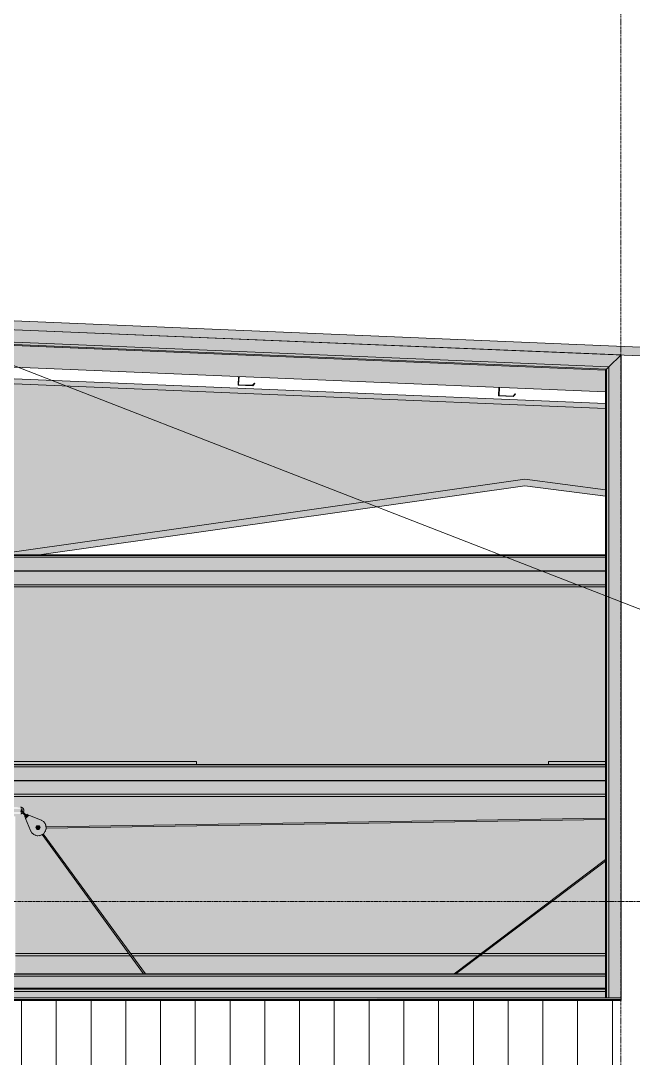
# Model space of a CAD drawing. Header units: inches. Extents: x 21380 to 98133, y -290 to 853.
# Drawn here: x 27913.9 to 28054.9, y 225.6 to 464.6 of the extents above; entities that cross this region are included whole.
import ezdxf

# ---------------------------------------------------------------- set-up
doc = ezdxf.new("R2010")
doc.units = ezdxf.units.IN
doc.header["$MEASUREMENT"] = 0
doc.linetypes.add('Grid Line 1_2_', pattern=[0.875, 0.5, -0.125, 0.125, -0.125])
doc.linetypes.add('Hidden 1_8_', pattern=[0.1875, 0.125, -0.0625])
for name, color, linetype, lineweight in [('A-ANNO-IDEN', 131, 'Continuous', 9), ('A-CLNG', 13, 'Continuous', 9), ('A-FLOR-LEVL', 51, 'Continuous', 9), ('A-GLAZ-CWMG', 51, 'Continuous', 9), ('A-ROOF', 132, 'Continuous', 9), ('A-WALL', 113, 'Continuous', 9), ('A-WALL-PATT', 111, 'Continuous', 25), ('I-WALL', 2, 'Continuous', 9), ('Q-SPCQ', 91, 'Continuous', 9), ('S-BEAM', 12, 'Continuous', 9), ('S-GRID', 1, 'Continuous', 9)]:
    doc.layers.add(name, color=color, linetype=linetype, lineweight=lineweight)

# ---------------------------------------------------------------- blocks, each defined once
blk = doc.blocks.new('Basketball_Backstop-Performance_Sports_Systems-3103-Ceiling_Hung - 27_-0_ to 27_-11 7_8_-652462-Building Section - North_South looking East _ Clinic')
at = {"layer": 'Q-SPCQ'}
h = blk.add_hatch(color=256, dxfattribs=at)
h.paths.add_polyline_path([(21191.43, 293.29), (21239.19, 293.31), (21239.21, 294), (21191.43, 293.94), (21191.43, 293.49)], flags=0)
h.paths.add_polyline_path([(21286.14, 293.29), (21287.43, 293.29), (21287.43, 294), (21239.65, 293.94), (21239.65, 293.53), (21239.68, 293.29), (21281.3, 293.29)], flags=0)
for points in [[(21378.13, 293.29), (21381.56, 293.29), (21381.56, 294), (21368.43, 293.94), (21368.45, 293.29), (21373.29, 293.29)], [(21248.27, 281.04), (21248.45, 281.22), (21248.06, 281.53), (21247.91, 281.39), (21248.21, 281.09)], [(21248.45, 281.22), (21248.64, 281.41), (21248.23, 281.71), (21248.1, 281.58), (21248.18, 281.5)], [(21251.04, 278.53), (21251.05, 278.53), (21251.14, 278.62), (21251.04, 278.94), (21250.86, 278.99), (21250.68, 278.75), (21250.8, 278.53)], [(21346.79, 245.04), (21347.14, 245.04), (21381.56, 271.13), (21381.56, 271.37), (21346.77, 245.04)]]:
    blk.add_hatch(color=256, dxfattribs=at).paths.add_polyline_path(points, flags=0)
h = blk.add_hatch(color=256, dxfattribs=at)
h.paths.add_polyline_path([(21251.02, 276.88), (21251.47, 276.96), (21251.89, 277.14), (21252.25, 277.42), (21252.54, 277.79), (21252.72, 278.21), (21252.8, 278.66), (21252.77, 279.12), (21252.62, 279.56), (21252.25, 280.06), (21252.04, 280.26), (21251.14, 280.69), (21248.85, 281.62), (21248.06, 280.83), (21249.42, 277.64), (21249.83, 277.24), (21250.12, 277.06), (21250.56, 276.91)], flags=0)
h.paths.add_polyline_path([(21250.68, 278.31), (21250.8, 278.5), (21250.7, 278.5), (21250.68, 278.39)], flags=0)
h.paths.add_polyline_path([(21250.68, 279.19), (21250.78, 278.99), (21250.83, 279.07), (21250.71, 279.16)], flags=0)
h.paths.add_polyline_path([(21251.43, 278.75), (21251.2, 278.82), (21251.26, 278.68), (21251.41, 278.74)], flags=0)
h.paths.add_polyline_path([(21251.18, 278.31), (21251.1, 278.53), (21251.04, 278.42), (21251.14, 278.34)], flags=0)
h.paths.add_polyline_path([(21250.68, 278.31), (21250.42, 278.75), (21250.71, 279.19), (21251.2, 279.16), (21251.39, 278.68), (21251.12, 278.31), (21250.7, 278.31)], flags=0)
h.paths.add_polyline_path([(21250.67, 278.64), (21250.67, 278.86), (21250.48, 278.73), (21250.62, 278.66)], flags=0)
h.paths.add_polyline_path([(21251.15, 278.92), (21251.13, 279.15), (21251.04, 279), (21251.14, 278.93)], flags=0)
h = blk.add_hatch(color=256, dxfattribs=at)
h.paths.add_polyline_path([(21252.79, 278.62), (21381.56, 280.66), (21381.52, 280.9), (21252.79, 278.86), (21252.79, 278.63)], flags=0)
h.paths.add_polyline_path([(21251.16, 278.63), (21251.2, 278.71), (21251.14, 278.91), (21251.12, 278.82), (21251.16, 278.64)], flags=0)
h = blk.add_hatch(color=256, dxfattribs=at)
h.paths.add_polyline_path([(21251.04, 278.31), (21251.18, 278.31), (21250.93, 278.5), (21250.68, 278.31)], flags=0)
h.paths.add_polyline_path([(21251.18, 278.31), (21251.43, 278.75), (21251.14, 278.62), (21251.15, 278.53)], flags=0)
h.paths.add_polyline_path([(21250.68, 278.31), (21250.68, 278.64), (21250.47, 278.66)], flags=0)
h.paths.add_polyline_path([(21250.68, 279.19), (21250.93, 279), (21251.18, 279.19)], flags=0)
h.paths.add_polyline_path([(21250.42, 278.75), (21250.71, 278.93), (21250.68, 279.19), (21250.56, 278.99)], flags=0)
h.paths.add_polyline_path([(21251.43, 278.75), (21251.17, 279.06), (21251.14, 278.87), (21251.32, 278.8)], flags=0)
h = blk.add_hatch(color=256, dxfattribs=at)
h.paths.add_polyline_path([(21275.47, 245.04), (21275.64, 245.04), (21252.08, 277.29), (21251.92, 277.13), (21275.35, 245.04), (21275.44, 245.04)], flags=0)
h.paths.add_polyline_path([(21250.96, 278.47), (21251.15, 278.58), (21251.07, 278.55), (21250.95, 278.53), (21250.96, 278.48)], flags=0)
for p, q in [((21287.43, 294), (21239.49, 294)), ((21287.43, 294), (21287.43, 293.3)), ((21381.56, 294), (21368.43, 294)), ((21368.43, 293.3), (21368.43, 294)), ((21247.83, 281.31), (21248.19, 280.96)), ((21247.91, 281.39), (21248.1, 281.58)), ((21248.06, 280.83), (21248.85, 281.62)), ((21248.06, 280.83), (21249.19, 278.04)), ((21248.1, 281.58), (21248.29, 281.77)), ((21248.72, 281.49), (21248.36, 281.84)), ((21251.64, 280.49), (21248.85, 281.62)), ((21381.56, 280.9), (21252.78, 278.93)), ((21252.79, 278.62), (21381.56, 280.59)), ((21250.68, 279.19), (21250.42, 278.75)), ((21250.42, 278.75), (21250.68, 278.31)), ((21251.18, 279.19), (21250.68, 279.19)), ((21250.68, 278.31), (21251.18, 278.31)), ((21250.8, 278.9), (21250.71, 278.9)), ((21251.43, 278.75), (21251.18, 279.19)), ((21251.18, 278.31), (21251.43, 278.75)), ((21275.64, 245.04), (21252.15, 277.34)), ((21251.9, 277.15), (21275.25, 245.04)), ((21381.56, 271.37), (21346.73, 245.04)), ((21347.14, 245.04), (21381.56, 271.05))]:
    blk.add_line(p, q, dxfattribs=at)
at = {"layer": 'Q-SPCQ', "flags": 128}
for points in [[(21247.68, 282.69), (21247.68, 282.72), (21247.68, 282.75), (21247.67, 282.78), (21247.67, 282.81), (21247.66, 282.84), (21247.66, 282.87), (21247.65, 282.89), (21247.64, 282.92), (21247.63, 282.95), (21247.62, 282.98), (21247.61, 283.01), (21247.59, 283.03), (21247.58, 283.06), (21247.56, 283.09), (21247.55, 283.11), (21247.53, 283.14), (21247.51, 283.16), (21247.49, 283.18), (21247.47, 283.2), (21247.45, 283.23), (21247.43, 283.25), (21247.41, 283.27), (21247.38, 283.28), (21247.36, 283.3), (21247.33, 283.32), (21247.31, 283.33), (21247.28, 283.35), (21247.25, 283.36), (21247.23, 283.38), (21247.2, 283.39), (21247.17, 283.4), (21247.14, 283.41), (21247.11, 283.41), (21247.08, 283.42), (21247.06, 283.43), (21247.03, 283.43), (21247, 283.43), (21246.97, 283.44), (21246.94, 283.44)], [(21246.96, 283.06), (21246.97, 283.06), (21246.99, 283.06), (21247, 283.06), (21247.02, 283.05), (21247.03, 283.05), (21247.05, 283.04), (21247.06, 283.04), (21247.07, 283.03), (21247.09, 283.03), (21247.1, 283.02), (21247.11, 283.01), (21247.13, 283.01), (21247.14, 283), (21247.15, 282.99), (21247.16, 282.98), (21247.18, 282.97), (21247.19, 282.96), (21247.2, 282.95), (21247.21, 282.94), (21247.22, 282.93), (21247.23, 282.91), (21247.24, 282.9), (21247.24, 282.89), (21247.25, 282.88), (21247.26, 282.86), (21247.27, 282.85), (21247.27, 282.84), (21247.28, 282.82), (21247.28, 282.81), (21247.29, 282.8), (21247.29, 282.78), (21247.29, 282.77), (21247.3, 282.75), (21247.3, 282.74), (21247.3, 282.72), (21247.3, 282.71), (21247.3, 282.69), (21247.3, 282.69)], [(21246.96, 281.94), (21246.99, 281.94), (21247.02, 281.94), (21247.05, 281.95), (21247.08, 281.95), (21247.11, 281.96), (21247.14, 281.97), (21247.16, 281.98), (21247.19, 281.99), (21247.22, 282), (21247.25, 282.01), (21247.27, 282.02), (21247.3, 282.04), (21247.33, 282.05), (21247.35, 282.07), (21247.38, 282.09), (21247.4, 282.1), (21247.42, 282.12), (21247.44, 282.14), (21247.47, 282.16), (21247.49, 282.19), (21247.51, 282.21), (21247.52, 282.23), (21247.54, 282.26), (21247.56, 282.28), (21247.57, 282.31), (21247.59, 282.33), (21247.6, 282.36), (21247.62, 282.39), (21247.63, 282.42), (21247.64, 282.44), (21247.65, 282.47), (21247.65, 282.5), (21247.66, 282.53), (21247.67, 282.56), (21247.67, 282.59), (21247.67, 282.62), (21247.68, 282.65), (21247.68, 282.68), (21247.68, 282.69)], [(21247.3, 282.69), (21247.3, 282.67), (21247.3, 282.66), (21247.3, 282.64), (21247.3, 282.63), (21247.3, 282.61), (21247.29, 282.6), (21247.29, 282.58), (21247.28, 282.57), (21247.28, 282.56), (21247.27, 282.54), (21247.27, 282.53), (21247.26, 282.51), (21247.25, 282.5), (21247.25, 282.49), (21247.24, 282.48), (21247.23, 282.46), (21247.22, 282.45), (21247.21, 282.44), (21247.2, 282.43), (21247.19, 282.42), (21247.18, 282.41), (21247.17, 282.4), (21247.15, 282.39), (21247.14, 282.38), (21247.13, 282.37), (21247.12, 282.36), (21247.1, 282.36), (21247.09, 282.35), (21247.08, 282.34), (21247.06, 282.34), (21247.05, 282.33), (21247.04, 282.33), (21247.02, 282.32), (21247.01, 282.32), (21246.99, 282.32), (21246.98, 282.32), (21246.96, 282.31)], [(21247.04, 282.46), (21247.04, 282.47), (21247.03, 282.47), (21247.03, 282.47), (21247.03, 282.48), (21247.02, 282.48), (21247.02, 282.49), (21247.02, 282.49), (21247.02, 282.49), (21247.01, 282.5), (21247.01, 282.5), (21247.01, 282.51), (21247.01, 282.51), (21247.01, 282.52), (21247.01, 282.52), (21247, 282.53), (21247, 282.53), (21247, 282.54), (21247, 282.54), (21247, 282.55), (21247, 282.55), (21247, 282.56), (21247, 282.56), (21247, 282.57), (21247, 282.57), (21247, 282.58), (21247.01, 282.58), (21247.01, 282.59), (21247.01, 282.59), (21247.01, 282.6), (21247.01, 282.6), (21247.01, 282.61), (21247.02, 282.61), (21247.02, 282.61), (21247.02, 282.62), (21247.02, 282.62), (21247.03, 282.63), (21247.03, 282.63), (21247.03, 282.63), (21247.04, 282.64), (21247.04, 282.64)], [(21247.04, 282.64), (21247.04, 282.64), (21247.05, 282.65), (21247.05, 282.65), (21247.05, 282.65), (21247.06, 282.65), (21247.06, 282.66), (21247.07, 282.66), (21247.07, 282.66), (21247.08, 282.66), (21247.08, 282.67), (21247.08, 282.67), (21247.09, 282.67), (21247.09, 282.67), (21247.1, 282.67), (21247.1, 282.67), (21247.11, 282.67), (21247.11, 282.68), (21247.12, 282.68), (21247.12, 282.68), (21247.13, 282.68), (21247.13, 282.68), (21247.14, 282.68), (21247.14, 282.67), (21247.15, 282.67), (21247.15, 282.67), (21247.16, 282.67), (21247.16, 282.67), (21247.17, 282.67), (21247.17, 282.67), (21247.18, 282.67), (21247.18, 282.66), (21247.19, 282.66), (21247.19, 282.66), (21247.2, 282.66), (21247.2, 282.65), (21247.2, 282.65), (21247.21, 282.65), (21247.21, 282.64), (21247.21, 282.64), (21247.22, 282.64)], [(21247.57, 281.93), (21247.55, 281.95), (21247.53, 281.97), (21247.51, 282), (21247.48, 282.02), (21247.46, 282.04), (21247.44, 282.06), (21247.42, 282.08), (21247.4, 282.1), (21247.38, 282.12), (21247.36, 282.14), (21247.34, 282.16), (21247.32, 282.18), (21247.31, 282.2), (21247.29, 282.21), (21247.27, 282.23), (21247.25, 282.25), (21247.24, 282.27), (21247.22, 282.28), (21247.2, 282.3), (21247.19, 282.31), (21247.17, 282.33), (21247.16, 282.34), (21247.15, 282.35), (21247.13, 282.37), (21247.12, 282.38), (21247.11, 282.39), (21247.1, 282.4), (21247.09, 282.41), (21247.08, 282.42), (21247.07, 282.43), (21247.07, 282.43), (21247.06, 282.44), (21247.06, 282.45), (21247.05, 282.45), (21247.05, 282.45), (21247.04, 282.46), (21247.04, 282.46), (21247.04, 282.46), (21247.04, 282.46)], [(21247.04, 282.46), (21247.04, 282.46), (21247.04, 282.46), (21247.04, 282.46), (21247.05, 282.46), (21247.05, 282.45), (21247.05, 282.45), (21247.06, 282.44), (21247.07, 282.44), (21247.07, 282.43), (21247.08, 282.42), (21247.09, 282.41), (21247.1, 282.4), (21247.11, 282.39), (21247.12, 282.38), (21247.13, 282.37), (21247.14, 282.36), (21247.16, 282.34), (21247.17, 282.33), (21247.18, 282.32), (21247.2, 282.3), (21247.22, 282.29), (21247.23, 282.27), (21247.25, 282.25), (21247.26, 282.24), (21247.28, 282.22), (21247.3, 282.2), (21247.32, 282.18), (21247.34, 282.16), (21247.36, 282.14), (21247.38, 282.12), (21247.4, 282.1), (21247.42, 282.08), (21247.44, 282.06), (21247.46, 282.04), (21247.48, 282.02), (21247.5, 282), (21247.52, 281.98), (21247.54, 281.96), (21247.56, 281.94), (21247.57, 281.93)], [(21247.75, 282.11), (21247.72, 282.13), (21247.7, 282.15), (21247.68, 282.17), (21247.66, 282.19), (21247.64, 282.21), (21247.62, 282.23), (21247.6, 282.26), (21247.58, 282.28), (21247.56, 282.3), (21247.54, 282.32), (21247.52, 282.33), (21247.5, 282.35), (21247.48, 282.37), (21247.46, 282.39), (21247.45, 282.41), (21247.43, 282.43), (21247.41, 282.44), (21247.4, 282.46), (21247.38, 282.47), (21247.37, 282.49), (21247.35, 282.5), (21247.34, 282.52), (21247.32, 282.53), (21247.31, 282.54), (21247.3, 282.56), (21247.29, 282.57), (21247.28, 282.58), (21247.27, 282.59), (21247.26, 282.59), (21247.25, 282.6), (21247.24, 282.61), (21247.24, 282.62), (21247.23, 282.62), (21247.23, 282.63), (21247.22, 282.63), (21247.22, 282.63), (21247.22, 282.64), (21247.22, 282.64), (21247.22, 282.64)], [(21247.22, 282.64), (21247.22, 282.64), (21247.22, 282.64), (21247.22, 282.64), (21247.22, 282.63), (21247.23, 282.63), (21247.23, 282.62), (21247.24, 282.62), (21247.24, 282.61), (21247.25, 282.61), (21247.26, 282.6), (21247.27, 282.59), (21247.28, 282.58), (21247.29, 282.57), (21247.3, 282.56), (21247.31, 282.55), (21247.32, 282.53), (21247.33, 282.52), (21247.35, 282.51), (21247.36, 282.49), (21247.38, 282.48), (21247.39, 282.46), (21247.41, 282.45), (21247.42, 282.43), (21247.44, 282.41), (21247.46, 282.4), (21247.48, 282.38), (21247.5, 282.36), (21247.51, 282.34), (21247.53, 282.32), (21247.55, 282.3), (21247.57, 282.28), (21247.59, 282.26), (21247.61, 282.24), (21247.63, 282.22), (21247.66, 282.2), (21247.68, 282.18), (21247.7, 282.16), (21247.72, 282.14), (21247.74, 282.11), (21247.75, 282.11)], [(21247.75, 282.11), (21247.77, 282.09), (21247.79, 282.07), (21247.81, 282.05), (21247.83, 282.02), (21247.85, 282), (21247.87, 281.98), (21247.89, 281.96), (21247.91, 281.94), (21247.93, 281.92), (21247.95, 281.9), (21247.97, 281.88), (21247.99, 281.86), (21248.01, 281.85), (21248.03, 281.83), (21248.05, 281.81), (21248.06, 281.79), (21248.08, 281.78), (21248.1, 281.76), (21248.11, 281.74), (21248.13, 281.73), (21248.14, 281.71), (21248.15, 281.7), (21248.17, 281.69)], [(21248.28, 281.58), (21248.28, 281.58), (21248.27, 281.58), (21248.27, 281.58), (21248.27, 281.59), (21248.27, 281.59), (21248.26, 281.59), (21248.26, 281.6), (21248.25, 281.61), (21248.24, 281.61), (21248.23, 281.62), (21248.23, 281.63), (21248.22, 281.64), (21248.21, 281.65), (21248.2, 281.66), (21248.18, 281.67), (21248.17, 281.68), (21248.16, 281.7), (21248.14, 281.71), (21248.13, 281.72), (21248.12, 281.74), (21248.1, 281.75), (21248.08, 281.77), (21248.07, 281.79), (21248.05, 281.8), (21248.03, 281.82), (21248.01, 281.84), (21248, 281.86), (21247.98, 281.88), (21247.96, 281.9), (21247.94, 281.92), (21247.92, 281.94), (21247.9, 281.96), (21247.88, 281.98), (21247.86, 282), (21247.84, 282.02), (21247.81, 282.04), (21247.79, 282.06), (21247.77, 282.08), (21247.75, 282.1), (21247.75, 282.11)], [(21247.57, 281.93), (21247.59, 281.91), (21247.61, 281.89), (21247.63, 281.87), (21247.65, 281.85), (21247.67, 281.83), (21247.7, 281.81), (21247.72, 281.79), (21247.74, 281.77), (21247.76, 281.75), (21247.78, 281.73), (21247.79, 281.71), (21247.81, 281.69), (21247.83, 281.67), (21247.85, 281.65), (21247.87, 281.63), (21247.89, 281.62), (21247.9, 281.6), (21247.92, 281.58), (21247.93, 281.57), (21247.95, 281.55), (21247.96, 281.54), (21247.98, 281.52), (21247.99, 281.51), (21248, 281.5), (21248.02, 281.49), (21248.03, 281.47), (21248.04, 281.46), (21248.05, 281.45), (21248.06, 281.45), (21248.06, 281.44), (21248.07, 281.43), (21248.08, 281.42), (21248.08, 281.42), (21248.09, 281.41), (21248.09, 281.41), (21248.09, 281.41), (21248.1, 281.4), (21248.1, 281.4), (21248.1, 281.4)], [(21247.99, 281.51), (21247.98, 281.52), (21247.97, 281.53), (21247.95, 281.55), (21247.94, 281.56), (21247.92, 281.58), (21247.91, 281.59), (21247.89, 281.61), (21247.87, 281.63), (21247.86, 281.65), (21247.84, 281.66), (21247.82, 281.68), (21247.8, 281.7), (21247.78, 281.72), (21247.76, 281.74), (21247.74, 281.76), (21247.72, 281.78), (21247.7, 281.8), (21247.68, 281.82), (21247.66, 281.84), (21247.64, 281.86), (21247.62, 281.88), (21247.6, 281.91), (21247.57, 281.93), (21247.57, 281.93)], [(21248.1, 281.4), (21248.1, 281.4), (21248.1, 281.4), (21248.1, 281.41), (21248.09, 281.41), (21248.09, 281.41), (21248.08, 281.42), (21248.08, 281.42), (21248.07, 281.43), (21248.07, 281.44), (21248.06, 281.44), (21248.05, 281.45), (21248.04, 281.46), (21248.03, 281.47)], [(21248.28, 281.4), (21248.27, 281.4), (21248.27, 281.39), (21248.26, 281.39), (21248.26, 281.39), (21248.26, 281.39), (21248.25, 281.38), (21248.25, 281.38), (21248.24, 281.38), (21248.24, 281.38), (21248.23, 281.37), (21248.23, 281.37), (21248.23, 281.37), (21248.22, 281.37), (21248.22, 281.37), (21248.21, 281.37), (21248.21, 281.37), (21248.2, 281.37), (21248.2, 281.37), (21248.19, 281.37), (21248.19, 281.37), (21248.18, 281.37), (21248.18, 281.37), (21248.17, 281.37), (21248.17, 281.37), (21248.16, 281.37), (21248.16, 281.37), (21248.15, 281.37), (21248.15, 281.37), (21248.14, 281.37), (21248.14, 281.38), (21248.13, 281.38), (21248.13, 281.38), (21248.12, 281.38), (21248.12, 281.39), (21248.12, 281.39), (21248.11, 281.39), (21248.11, 281.39), (21248.1, 281.4), (21248.1, 281.4), (21248.1, 281.4)], [(21248.2, 281.65), (21248.21, 281.64), (21248.22, 281.63), (21248.23, 281.62), (21248.24, 281.61), (21248.25, 281.61), (21248.25, 281.6), (21248.26, 281.6), (21248.26, 281.59), (21248.27, 281.59), (21248.27, 281.58), (21248.27, 281.58), (21248.28, 281.58), (21248.28, 281.58)], [(21248.28, 281.58), (21248.28, 281.57), (21248.28, 281.57), (21248.29, 281.57), (21248.29, 281.56), (21248.29, 281.56), (21248.29, 281.55), (21248.3, 281.55), (21248.3, 281.55), (21248.3, 281.54), (21248.3, 281.54), (21248.31, 281.53), (21248.31, 281.53), (21248.31, 281.52), (21248.31, 281.52), (21248.31, 281.51), (21248.31, 281.51), (21248.31, 281.5), (21248.31, 281.5), (21248.31, 281.49), (21248.31, 281.49), (21248.31, 281.48), (21248.31, 281.48), (21248.31, 281.47), (21248.31, 281.47), (21248.31, 281.46), (21248.31, 281.46), (21248.31, 281.45), (21248.31, 281.45), (21248.3, 281.44), (21248.3, 281.44), (21248.3, 281.44), (21248.3, 281.43), (21248.3, 281.43), (21248.29, 281.42), (21248.29, 281.42), (21248.29, 281.41), (21248.28, 281.41), (21248.28, 281.41), (21248.28, 281.4), (21248.28, 281.4)]]:
    blk.add_lwpolyline(points, dxfattribs=at)
at = {"layer": 'Q-SPCQ'}
for radius, start, end in [(1.88, 202.1972, 67.8028), (1.87, 60, 63.6555), (1.88, 45.0444, 49.0296), (1.88, 30, 34.3763), (1.87, 206.3445, 210), (1.87, 220.9704, 225), (0.281, 165, 195), (0.25, 45, 225), (0.25, 120, 165), (0.281, 105, 135), (0.281, 225, 255), (0.25, 120, 135), (0.25, 225, 45), (0.25, 240, 270), (0.25, 240, 270), (0.25, 90, 105), (0.25, 75, 105), (0.25, 75, 90), (0.25, 270, 300), (0.281, 45, 75), (0.281, 285, 315), (0.25, 330, 30), (0.281, 345, 15), (1.88, 330, 334.4034), (1.88, 15, 19.6774), (1.88, 345, 349.9261), (1.88, 0, 4.8942), (1.87, 235.6237, 240), (1.87, 250.3226, 255), (1.88, 265.1058, 270), (1.88, 280.0739, 285), (1.88, 295.5966, 300)]:
    blk.add_arc((21250.93, 278.75), radius, start, end, dxfattribs=at)
blk = doc.blocks.new('Girt_Z - 10_D-1351983-Building Section - North_South looking East _ Clinic')
at = {"layer": 'S-BEAM'}
h = blk.add_hatch(color=256, dxfattribs=at)
h.paths.add_polyline_path([(21180.48, 385.52), (21180.98, 386.07), (21180.9, 386.15), (21180.43, 385.63), (21177.29, 385.76), (21177.11, 385.66)], flags=0)
h.paths.add_polyline_path([(21177.11, 385.66), (21177.22, 385.84), (21177.28, 387.65), (21177.19, 387.66)], flags=0)
for p, q in [((21177.19, 387.66), (21177.11, 385.66)), ((21177.22, 385.84), (21177.3, 387.65)), ((21177.11, 385.66), (21180.48, 385.52)), ((21180.43, 385.63), (21177.29, 385.76)), ((21180.9, 386.15), (21180.43, 385.63)), ((21180.48, 385.52), (21180.98, 386.07)), ((21180.98, 386.07), (21180.9, 386.15))]:
    blk.add_line(p, q, dxfattribs=at)
blk.add_arc((21177.3, 385.84), 0.0782, 177.6141, 264.5717, dxfattribs=at)
blk = doc.blocks.new('W-Wide Flange - W18X40-1530067-Building Section - North_South looking East _ Clinic')
at = {"layer": 'S-BEAM'}
h = blk.add_hatch(color=256, dxfattribs=at)
h.paths.add_polyline_path([(21381.56, 245.04), (21381.56, 248.56), (21351.8, 248.56), (21347.14, 245.04), (21368.45, 245.04)], flags=0)
h.paths.add_polyline_path([(21188.24, 245.04), (21239, 245.04), (21238.9, 248.56), (21179.46, 248.56), (21179.04, 245.04), (21187.8, 245.04)], flags=0)
h.paths.add_polyline_path([(21329.71, 245.04), (21346.73, 245.04), (21351.38, 248.56), (21273.08, 248.56), (21275.64, 245.04), (21310.35, 245.04)], flags=0)
h.paths.add_polyline_path([(21245.74, 245.04), (21275.25, 245.04), (21272.69, 248.56), (21245.74, 248.56)], flags=0)
h = blk.add_hatch(color=256, dxfattribs=at)
h.paths.add_polyline_path([(21189.31, 248.56), (21238.9, 248.56), (21238.88, 249.22), (21179.54, 249.2), (21179.46, 248.56), (21188.24, 248.56)], flags=0)
h.paths.add_polyline_path([(21351.38, 248.56), (21352.26, 249.22), (21272.64, 249.17), (21273.08, 248.56), (21349.08, 248.56)], flags=0)
h.paths.add_polyline_path([(21252.25, 248.56), (21272.69, 248.56), (21272.21, 249.22), (21245.74, 249.18), (21245.74, 248.56)], flags=0)
h.paths.add_polyline_path([(21381.56, 248.56), (21381.56, 249.22), (21352.57, 249.15), (21351.8, 248.56), (21368.45, 248.56)], flags=0)
h = blk.add_hatch(color=256, dxfattribs=at)
h.paths.add_polyline_path([(21189.31, 249.22), (21238.88, 249.22), (21238.87, 249.75), (21179.6, 249.75), (21179.54, 249.22), (21188.24, 249.22)], flags=0)
h.paths.add_polyline_path([(21381.56, 249.22), (21381.56, 249.75), (21353.37, 249.75), (21352.67, 249.22), (21368.45, 249.22)], flags=0)
h.paths.add_polyline_path([(21352.26, 249.22), (21352.95, 249.75), (21272.22, 249.75), (21272.6, 249.22), (21349.08, 249.22)], flags=0)
h.paths.add_polyline_path([(21272.21, 249.22), (21271.83, 249.75), (21245.74, 249.75), (21245.74, 249.22), (21271.62, 249.22)], flags=0)
for p, q in [((21245.74, 249.75), (21271.85, 249.75)), ((21245.74, 249.22), (21272.27, 249.22)), ((21272.18, 249.75), (21352.99, 249.75)), ((21272.52, 249.22), (21352.3, 249.22)), ((21352.64, 249.22), (21381.56, 249.22)), ((21353.34, 249.75), (21381.56, 249.75))]:
    blk.add_line(p, q, dxfattribs=at)
blk = doc.blocks.new('columns and girder2 - one-1334686-Building Section - North_South looking East _ Clinic')
at = {"layer": 'S-BEAM'}
h = blk.add_hatch(color=256, dxfattribs=at)
h.paths.add_polyline_path([(21190.8, 332.92), (21199.66, 334.19), (21190.8, 334.19)], flags=0)
h.paths.add_polyline_path([(21240.58, 341.54), (21251.19, 341.54), (21363, 357.5), (21381.56, 355.07), (21381.56, 356.58), (21362.99, 359.02), (21252.25, 343.21)], flags=0)
h.paths.add_polyline_path([(21381.56, 375.26), (21381.56, 376.43), (21190.8, 384.38), (21190.8, 383.21), (21329.71, 377.42)], flags=0)
h.paths.add_polyline_path([(21187.8, 383.33), (21187.8, 384.5), (21146.8, 386.21), (21146.8, 385.04), (21174.79, 383.87)], flags=0)
h = blk.add_hatch(color=256, dxfattribs=at)
h.paths.add_polyline_path([(22350.18, 0), (22350.18, 96.2), (22336.27, 96.2), (22336.29, 96), (22349.93, 95.96), (22349.93, 0)], flags=0)
h.paths.add_polyline_path([(21155.42, 245.04), (21177.52, 245.04), (21182.44, 285.94), (21146.8, 285.94), (21146.8, 245.04)], flags=0)
h.paths.add_polyline_path([(21183.33, 293.29), (21187.8, 330.48), (21187.8, 333.23), (21146.8, 333.23), (21146.8, 293.29), (21182.04, 293.29)], flags=0)
h.paths.add_polyline_path([(21174.79, 341.54), (21187.8, 341.54), (21187.8, 383.33), (21146.8, 385.04), (21146.8, 341.54)], flags=0)
h.paths.add_polyline_path([(21190.8, 341.54), (21240.58, 341.54), (21363, 359.02), (21381.56, 356.58), (21381.56, 375.26), (21190.8, 383.21), (21190.8, 349.86)], flags=0)
for p, q in [((21190.8, 383.21), (21381.56, 375.26)), ((21362.99, 359.02), (21240.58, 341.54)), ((21381.56, 356.58), (21362.99, 359.02)), ((21251.19, 341.54), (21363, 357.5)), ((21363, 357.5), (21381.56, 355.07))]:
    blk.add_line(p, q, dxfattribs=at)
blk = doc.blocks.new('Girt_Z - 10_D-1254871-Building Section - North_South looking East _ Clinic')
at = {"layer": 'S-BEAM'}
for points in [[(21381.56, 244.51), (21381.56, 244.96), (21134.3, 244.96), (21134.3, 244.51), (21368.45, 244.51)], [(21257.09, 241.74), (21381.56, 241.74), (21381.56, 244.51), (21134.3, 244.51), (21134.3, 241.74), (21252.25, 241.74)], [(21381.56, 244.96), (21381.56, 245.04), (21368.45, 244.96)]]:
    blk.add_hatch(color=256, dxfattribs=at).paths.add_polyline_path(points, flags=0)
for p, q in [((21381.56, 245.04), (21134.3, 245.04)), ((21381.56, 244.96), (21134.3, 244.96)), ((21381.56, 244.51), (21134.3, 244.51))]:
    blk.add_line(p, q, dxfattribs=at)
blk = doc.blocks.new('Girt_Z - 10_D-1249026-Building Section - North_South looking East _ Clinic')
at = {"layer": 'S-BEAM'}
for points in [[(21381.56, 341.01), (21381.56, 341.46), (21134.8, 341.46), (21134.8, 341.01), (21329.71, 341.01)], [(21381.56, 337.87), (21381.56, 341.01), (21134.8, 341.01), (21134.8, 337.87), (21329.71, 337.87)], [(21381.56, 341.46), (21381.56, 341.54), (21329.71, 341.46)], [(21252.25, 337.61), (21381.56, 337.64), (21381.56, 337.8), (21134.8, 337.74), (21134.8, 337.61), (21174.79, 337.61)], [(21381.56, 334.67), (21381.56, 337.61), (21134.8, 337.61), (21134.8, 334.67), (21329.71, 334.67)], [(21381.56, 337.8), (21381.56, 337.87), (21329.71, 337.8)], [(21381.56, 334.19), (21381.56, 334.67), (21134.8, 334.67), (21134.8, 334.19), (21329.71, 334.19)]]:
    blk.add_hatch(color=256, dxfattribs=at).paths.add_polyline_path(points, flags=0)
for p, q in [((21381.56, 341.54), (21134.8, 341.54)), ((21381.56, 341.46), (21134.8, 341.46)), ((21381.56, 341.01), (21134.8, 341.01)), ((21381.56, 337.87), (21134.8, 337.87)), ((21381.56, 337.8), (21134.8, 337.8)), ((21134.8, 334.67), (21381.56, 334.67)), ((21381.56, 334.19), (21134.8, 334.19))]:
    blk.add_line(p, q, dxfattribs=at)
blk = doc.blocks.new('L-Angle - L2X2X3_16-1249027-Building Section - North_South looking East _ Clinic')
at = {"layer": 'S-BEAM'}
for points in [[(21382.97, 239.31), (21385.18, 239.31), (21385.12, 239.5), (21134.8, 239.5), (21134.8, 239.31), (21382.34, 239.31)], [(21257.09, 239.13), (21385.18, 239.18), (21385.18, 239.31), (21134.8, 239.27), (21134.8, 239.13), (21252.25, 239.13)], [(21134.8, 238.94), (21385.18, 238.99), (21385.18, 239.13), (21134.8, 239.07), (21134.8, 238.99)]]:
    blk.add_hatch(color=256, dxfattribs=at).paths.add_polyline_path(points, flags=0)
at = {"layer": 'S-BEAM', "linetype": 'Hidden 1_8_'}
blk.add_line((21385.18, 239.13), (21134.8, 239.13), dxfattribs=at)
at = {"layer": 'S-BEAM'}
for p, q in [((21385.18, 239.13), (21134.8, 239.13)), ((21385.18, 239.13), (21385.18, 238.94)), ((21134.8, 238.94), (21385.18, 238.94))]:
    blk.add_line(p, q, dxfattribs=at)
blk = doc.blocks.new('Girt_C - 8_D-1405507-Building Section - North_South looking East _ Clinic')
at = {"layer": 'S-BEAM'}
for points in [[(21381.56, 379.33), (21381.56, 384.14), (21125.81, 394.8), (21125.61, 390), (21329.71, 381.49)], [(21381.56, 379.14), (21381.56, 379.33), (21125.61, 390), (21125.61, 389.81), (21329.71, 381.3)]]:
    blk.add_hatch(color=256, dxfattribs=at).paths.add_polyline_path(points, flags=0)
blk.add_line((21125.6, 389.81), (21381.56, 379.14), dxfattribs=at)
blk = doc.blocks.new('Rectangular Mullion - Profile_Polycarbonate_Lower-1113644-Building Section - North_South looking East _ Clinic')
at = {"layer": 'A-GLAZ-CWMG'}
for points in [[(21378.13, 241.49), (21381.56, 241.49), (21381.56, 241.74), (21124.34, 241.74), (21124.34, 241.49), (21373.29, 241.49)], [(21252.25, 240.96), (21381.56, 240.96), (21381.56, 241.49), (21124.34, 241.49), (21124.34, 240.96), (21247.41, 240.96)], [(21381.56, 239.5), (21381.56, 240.96), (21124.34, 240.96), (21124.34, 239.5), (21378.13, 239.5)]]:
    blk.add_hatch(color=256, dxfattribs=at).paths.add_polyline_path(points, flags=0)
for p, q in [((21124.34, 241.74), (21381.56, 241.74)), ((21124.34, 241.49), (21381.56, 241.49)), ((21381.56, 241.74), (21381.56, 241.49)), ((21124.34, 240.96), (21381.56, 240.96)), ((21124.34, 239.5), (21381.56, 239.5)), ((21381.56, 240.96), (21381.56, 239.5))]:
    blk.add_line(p, q, dxfattribs=at)
blk = doc.blocks.new('Rectangular Mullion - Profile_Polycarbonate_right-1528486-Building Section - North_South looking East _ Clinic')
at = {"layer": 'A-GLAZ-CWMG'}
for points in [[(21382.97, 239.5), (21385.18, 239.5), (21385.18, 387.62), (21382.34, 384.9), (21382.34, 239.5)], [(21381.81, 239.5), (21382.34, 239.5), (21382.34, 384.9), (21381.81, 384.38), (21381.81, 242.44)], [(21381.56, 239.5), (21381.81, 239.5), (21381.81, 384.38), (21381.56, 384.14), (21381.56, 240.96)]]:
    blk.add_hatch(color=256, dxfattribs=at).paths.add_polyline_path(points, flags=0)
for p, q in [((21385.18, 387.62), (21382.34, 384.9)), ((21385.18, 239.5), (21385.18, 387.62)), ((21382.34, 384.9), (21381.81, 384.38)), ((21382.34, 239.5), (21382.34, 384.9)), ((21381.81, 384.38), (21381.56, 384.14)), ((21381.56, 240.96), (21381.56, 384.14)), ((21381.81, 239.5), (21381.81, 384.38)), ((21381.81, 239.5), (21381.56, 239.5)), ((21382.34, 239.5), (21381.81, 239.5)), ((21385.18, 239.5), (21382.34, 239.5))]:
    blk.add_line(p, q, dxfattribs=at)
blk = doc.blocks.new('Rectangular Mullion - Profile_Polycarbonate_Upper and left-1528487-Building Section - North_South looking East _ Clinic')
at = {"layer": 'A-GLAZ-CWMG'}
for points in [[(21382.34, 384.9), (21385.18, 387.62), (21120.72, 398.64), (21123.56, 395.68), (21329.71, 387.09)], [(21381.81, 384.38), (21382.34, 384.9), (21123.56, 395.68), (21124.09, 395.12), (21381.56, 384.39)], [(21381.56, 384.14), (21381.81, 384.38), (21124.09, 395.12), (21124.34, 394.86), (21363.42, 384.9)]]:
    blk.add_hatch(color=256, dxfattribs=at).paths.add_polyline_path(points, flags=0)
for p, q in [((21385.18, 387.62), (21120.72, 398.64)), ((21382.34, 384.9), (21123.56, 395.68)), ((21381.81, 384.38), (21124.09, 395.12)), ((21381.56, 384.14), (21124.34, 394.86)), ((21382.34, 384.9), (21385.18, 387.62)), ((21381.81, 384.38), (21382.34, 384.9)), ((21381.56, 384.14), (21381.81, 384.38))]:
    blk.add_line(p, q, dxfattribs=at)
blk = doc.blocks.new('Girt_Z - 10_D-1255459-Building Section - North_South looking East _ Clinic')
at = {"layer": 'S-BEAM'}
for points in [[(21240.15, 292.76), (21381.56, 292.76), (21381.56, 293.21), (21134.3, 293.21), (21134.3, 292.76), (21237.73, 292.76)], [(21134.3, 289.62), (21381.56, 289.62), (21381.56, 292.76), (21134.3, 292.76), (21134.3, 291.26)], [(21237.73, 289.36), (21381.56, 289.36), (21381.56, 289.55), (21134.3, 289.49), (21134.3, 289.36), (21232.89, 289.36)], [(21381.56, 286.42), (21381.56, 289.36), (21134.3, 289.36), (21134.3, 286.42), (21378.13, 286.42)], [(21381.56, 285.94), (21381.56, 286.42), (21134.3, 286.42), (21134.3, 285.94), (21378.13, 285.94)]]:
    blk.add_hatch(color=256, dxfattribs=at).paths.add_polyline_path(points, flags=0)
for p, q in [((21381.56, 293.29), (21134.3, 293.29)), ((21381.56, 293.21), (21134.3, 293.21)), ((21381.56, 292.76), (21134.3, 292.76)), ((21381.56, 289.62), (21134.3, 289.62)), ((21381.56, 289.55), (21134.3, 289.55)), ((21134.3, 286.42), (21381.56, 286.42)), ((21381.56, 285.94), (21134.3, 285.94))]:
    blk.add_line(p, q, dxfattribs=at)

msp = doc.modelspace()

# ---------------------------------------------------------------- hatches: boundary and pattern name
at = {"layer": 'A-ROOF', "lineweight": 5}
msp.add_hatch(color=256, dxfattribs=at).paths.add_polyline_path([(29100.04, 343.95), (29100.04, 345.96), (27787.4, 400.65), (27787.4, 398.65), (29081.13, 344.74)], flags=0)
at = {"layer": 'A-WALL-PATT', "lineweight": 9}
h = msp.add_hatch(dxfattribs=at)
h.set_pattern_fill('FP_26', color=256, style=0, pattern_type=2)
h.set_pattern_definition([(90, (22306.069, 0), (-8, 5e-16), [])])
h.paths.add_polyline_path([(27788.75, 192), (29005.68, 192), (29005.68, 241.75), (29008.5, 241.75), (29008.5, 241.11), (29008.61, 241.11), (29008.68, 237.78), (29009.14, 237.4), (29009.07, 237.31), (29008.5, 237.8), (29008.55, 193.37), (29008.68, 193.43), (29015.05, 193.43), (29015.05, 240.83), (29016.39, 240.83), (29016.39, 241.11), (29016.5, 241.11), (29016.56, 240.83), (29018.95, 240.83), (29018.95, 192), (29037.25, 192), (29037.25, 346.57), (28052.12, 387.62), (28052.12, 238.94), (27788.75, 238.94), (27788.75, 193.61)], flags=0)
h.paths.add_polyline_path([(29004.23, 239.46), (29004.23, 239.54), (29004.68, 240), (29004.75, 243.5), (29020.18, 242.63), (29020.21, 239.97), (29020.12, 240), (29020.12, 242.63), (29004.75, 243.43), (29004.68, 239.91)], flags=0)
h.paths.add_polyline_path([(29009.14, 241.19), (29008.68, 241.19), (29008.68, 241.3), (29016.31, 241.3), (29016.31, 241.19), (29013.35, 241.19)], flags=0)
at = {"layer": 'I-WALL', "lineweight": 5}
h = msp.add_hatch(color=256, dxfattribs=at)
h.paths.add_polyline_path([(27904.37, 281.37), (27904.37, 282.95), (27904.56, 282.88), (27904.67, 281.73), (27904.48, 281.5)], flags=0)
h.paths.add_polyline_path([(27904.37, 281.37), (27904.78, 281.67), (27904.78, 281.6), (27904.6, 281.5)], flags=0)
h.paths.add_polyline_path([(27856.26, 249.75), (27905.81, 249.75), (27904.92, 280.92), (27905.05, 281.37), (27904.67, 281.46), (27905.1, 281.55), (27905.17, 281.83), (27905.51, 281.83), (27905.51, 281.99), (27905.94, 281.99), (27905.99, 284.83), (27905.73, 285.02), (27905.5, 285.42), (27905.47, 285.94), (27850.9, 285.94), (27846.55, 249.75), (27855.18, 249.75)], flags=0)
h.paths.add_polyline_path([(28035.39, 249.75), (28048.5, 249.75), (28048.5, 271.05), (28020.31, 249.75)], flags=0)
h.paths.add_polyline_path([(27977.29, 249.75), (28019.9, 249.75), (28048.5, 271.37), (28048.5, 280.59), (27919.73, 278.6), (27919.54, 277.92), (27919.4, 277.69), (27919.09, 277.34), (27939.16, 249.75), (27957.93, 249.75)], flags=0)
h.paths.add_polyline_path([(27912.68, 249.75), (27938.77, 249.75), (27918.81, 277.13), (27918.01, 276.89), (27917.61, 276.9), (27917.25, 277), (27916.78, 277.24), (27916.47, 277.53), (27916.2, 277.92), (27915.97, 278.44), (27915.04, 280.87), (27915.15, 281.09), (27914.91, 281.45), (27915.29, 281.71), (27915.58, 281.41), (27915.79, 281.62), (27918.98, 280.26), (27919.5, 279.69), (27919.75, 278.93), (28048.5, 280.98), (28048.5, 285.94), (27907.25, 285.89), (27907.24, 285.41), (27907.01, 285.02), (27906.8, 284.76), (27906.81, 281.99), (27907.24, 281.99), (27907.24, 281.55), (27908.01, 281.48), (27908.55, 281.37), (27912.06, 281.37), (27912.06, 282.87), (27912.18, 282.87), (27912.18, 282.31), (27913.87, 282.22), (27913.87, 281.94), (27912.18, 281.94), (27912.24, 281.37), (27912.68, 281.37), (27912.68, 252.2)], flags=0)
h.paths.add_polyline_path([(27917.84, 278.47), (27917.79, 278.53), (27917.7, 278.62), (27917.8, 278.48)], flags=0)
h.paths.add_polyline_path([(27917.65, 278.9), (27917.81, 278.99), (27917.72, 278.99), (27917.65, 278.92)], flags=0)
h.paths.add_polyline_path([(27918.05, 278.93), (27917.95, 279.02), (27918.04, 278.93)], flags=0)
h.paths.add_polyline_path([(27908.37, 281.37), (27908.02, 281.83), (27908.18, 282.88), (27908.37, 282.95), (27908.37, 281.5)], flags=0)
h.paths.add_polyline_path([(27908.37, 281.37), (27907.97, 281.67), (27908.06, 281.67), (27908.24, 281.5)], flags=0)
h.paths.add_polyline_path([(27912.18, 283.07), (27912.18, 283.43), (27913.87, 283.34), (27913.87, 283.07)], flags=0)
h.paths.add_polyline_path([(27906.86, 285.73), (27906.8, 285.81), (27906.85, 285.73)], flags=0)
h.paths.add_polyline_path([(28035.37, 293.29), (28035.39, 294), (28048.5, 294), (28048.5, 334.19), (27866.61, 334.19), (27857.75, 332.92), (27857.75, 330.48), (27856.26, 330.48), (27851.78, 293.29), (27858.37, 293.29), (27858.37, 294), (27906.17, 294.01), (27906.19, 294.26), (27906.37, 294.44), (27906.61, 294.19), (27906.62, 294), (27954.37, 293.94), (27954.37, 293.29), (28030.55, 293.29)], flags=0)

# ---------------------------------------------------------------- linework, layer by layer
at = {"layer": 'A-ANNO-IDEN', "color": 153}
msp.add_line((28129.47, 300.65), (27357.81, 600.83), dxfattribs=at)
at = {"layer": 'A-CLNG'}
msp.add_line((28048.5, 376.43), (27813.75, 386.21), dxfattribs=at)
at = {"layer": 'A-FLOR-LEVL', "linetype": 'Grid Line 1_2_'}
msp.add_line((27028.54, 261.75), (30327.84, 261.75), dxfattribs=at)
at = {"layer": 'A-ROOF'}
for p, q in [((27787.4, 400.65), (29100.04, 345.96)), ((29100.04, 343.95), (27787.4, 398.65))]:
    msp.add_line(p, q, dxfattribs=at)
at = {"layer": 'A-WALL'}
msp.add_line((28052.12, 239.5), (28052.12, 239.12), dxfattribs=at)
at = {"layer": 'S-GRID', "linetype": 'Grid Line 1_2_'}
msp.add_line((28052, -273.16), (28052, 738.66), dxfattribs=at)
msp.add_line((28052, -273.16), (28052, 738.66), dxfattribs=at)

# ---------------------------------------------------------------- block references
at = {"layer": 'A-GLAZ-CWMG'}
for name in ['Rectangular Mullion - Profile_Polycarbonate_Upper and left-1528487-Building Section - North_South looking East _ Clinic', 'Rectangular Mullion - Profile_Polycarbonate_right-1528486-Building Section - North_South looking East _ Clinic', 'Rectangular Mullion - Profile_Polycarbonate_Lower-1113644-Building Section - North_South looking East _ Clinic']:
    msp.add_blockref(name, (6666.94, 0), dxfattribs=at)
at = {"layer": 'Q-SPCQ'}
msp.add_blockref('Basketball_Backstop-Performance_Sports_Systems-3103-Ceiling_Hung - 27_-0_ to 27_-11 7_8_-652462-Building Section - North_South looking East _ Clinic', (6666.94, 0), dxfattribs=at)
at = {"layer": 'S-BEAM'}
for name, p in [('Girt_C - 8_D-1405507-Building Section - North_South looking East _ Clinic', (6666.94, 0)), ('columns and girder2 - one-1334686-Building Section - North_South looking East _ Clinic', (6666.94, 0)), ('Girt_Z - 10_D-1351983-Building Section - North_South looking East _ Clinic', (6786.84, -5)), ('Girt_Z - 10_D-1351983-Building Section - North_South looking East _ Clinic', (6846.79, -7.49)), ('Girt_Z - 10_D-1249026-Building Section - North_South looking East _ Clinic', (6666.94, 0)), ('Girt_Z - 10_D-1255459-Building Section - North_South looking East _ Clinic', (6666.94, 0)), ('W-Wide Flange - W18X40-1530067-Building Section - North_South looking East _ Clinic', (6666.94, 0)), ('Girt_Z - 10_D-1254871-Building Section - North_South looking East _ Clinic', (6666.94, 0)), ('L-Angle - L2X2X3_16-1249027-Building Section - North_South looking East _ Clinic', (6666.94, 0))]:
    msp.add_blockref(name, p, dxfattribs=at)

doc.saveas('drawing.dxf')
